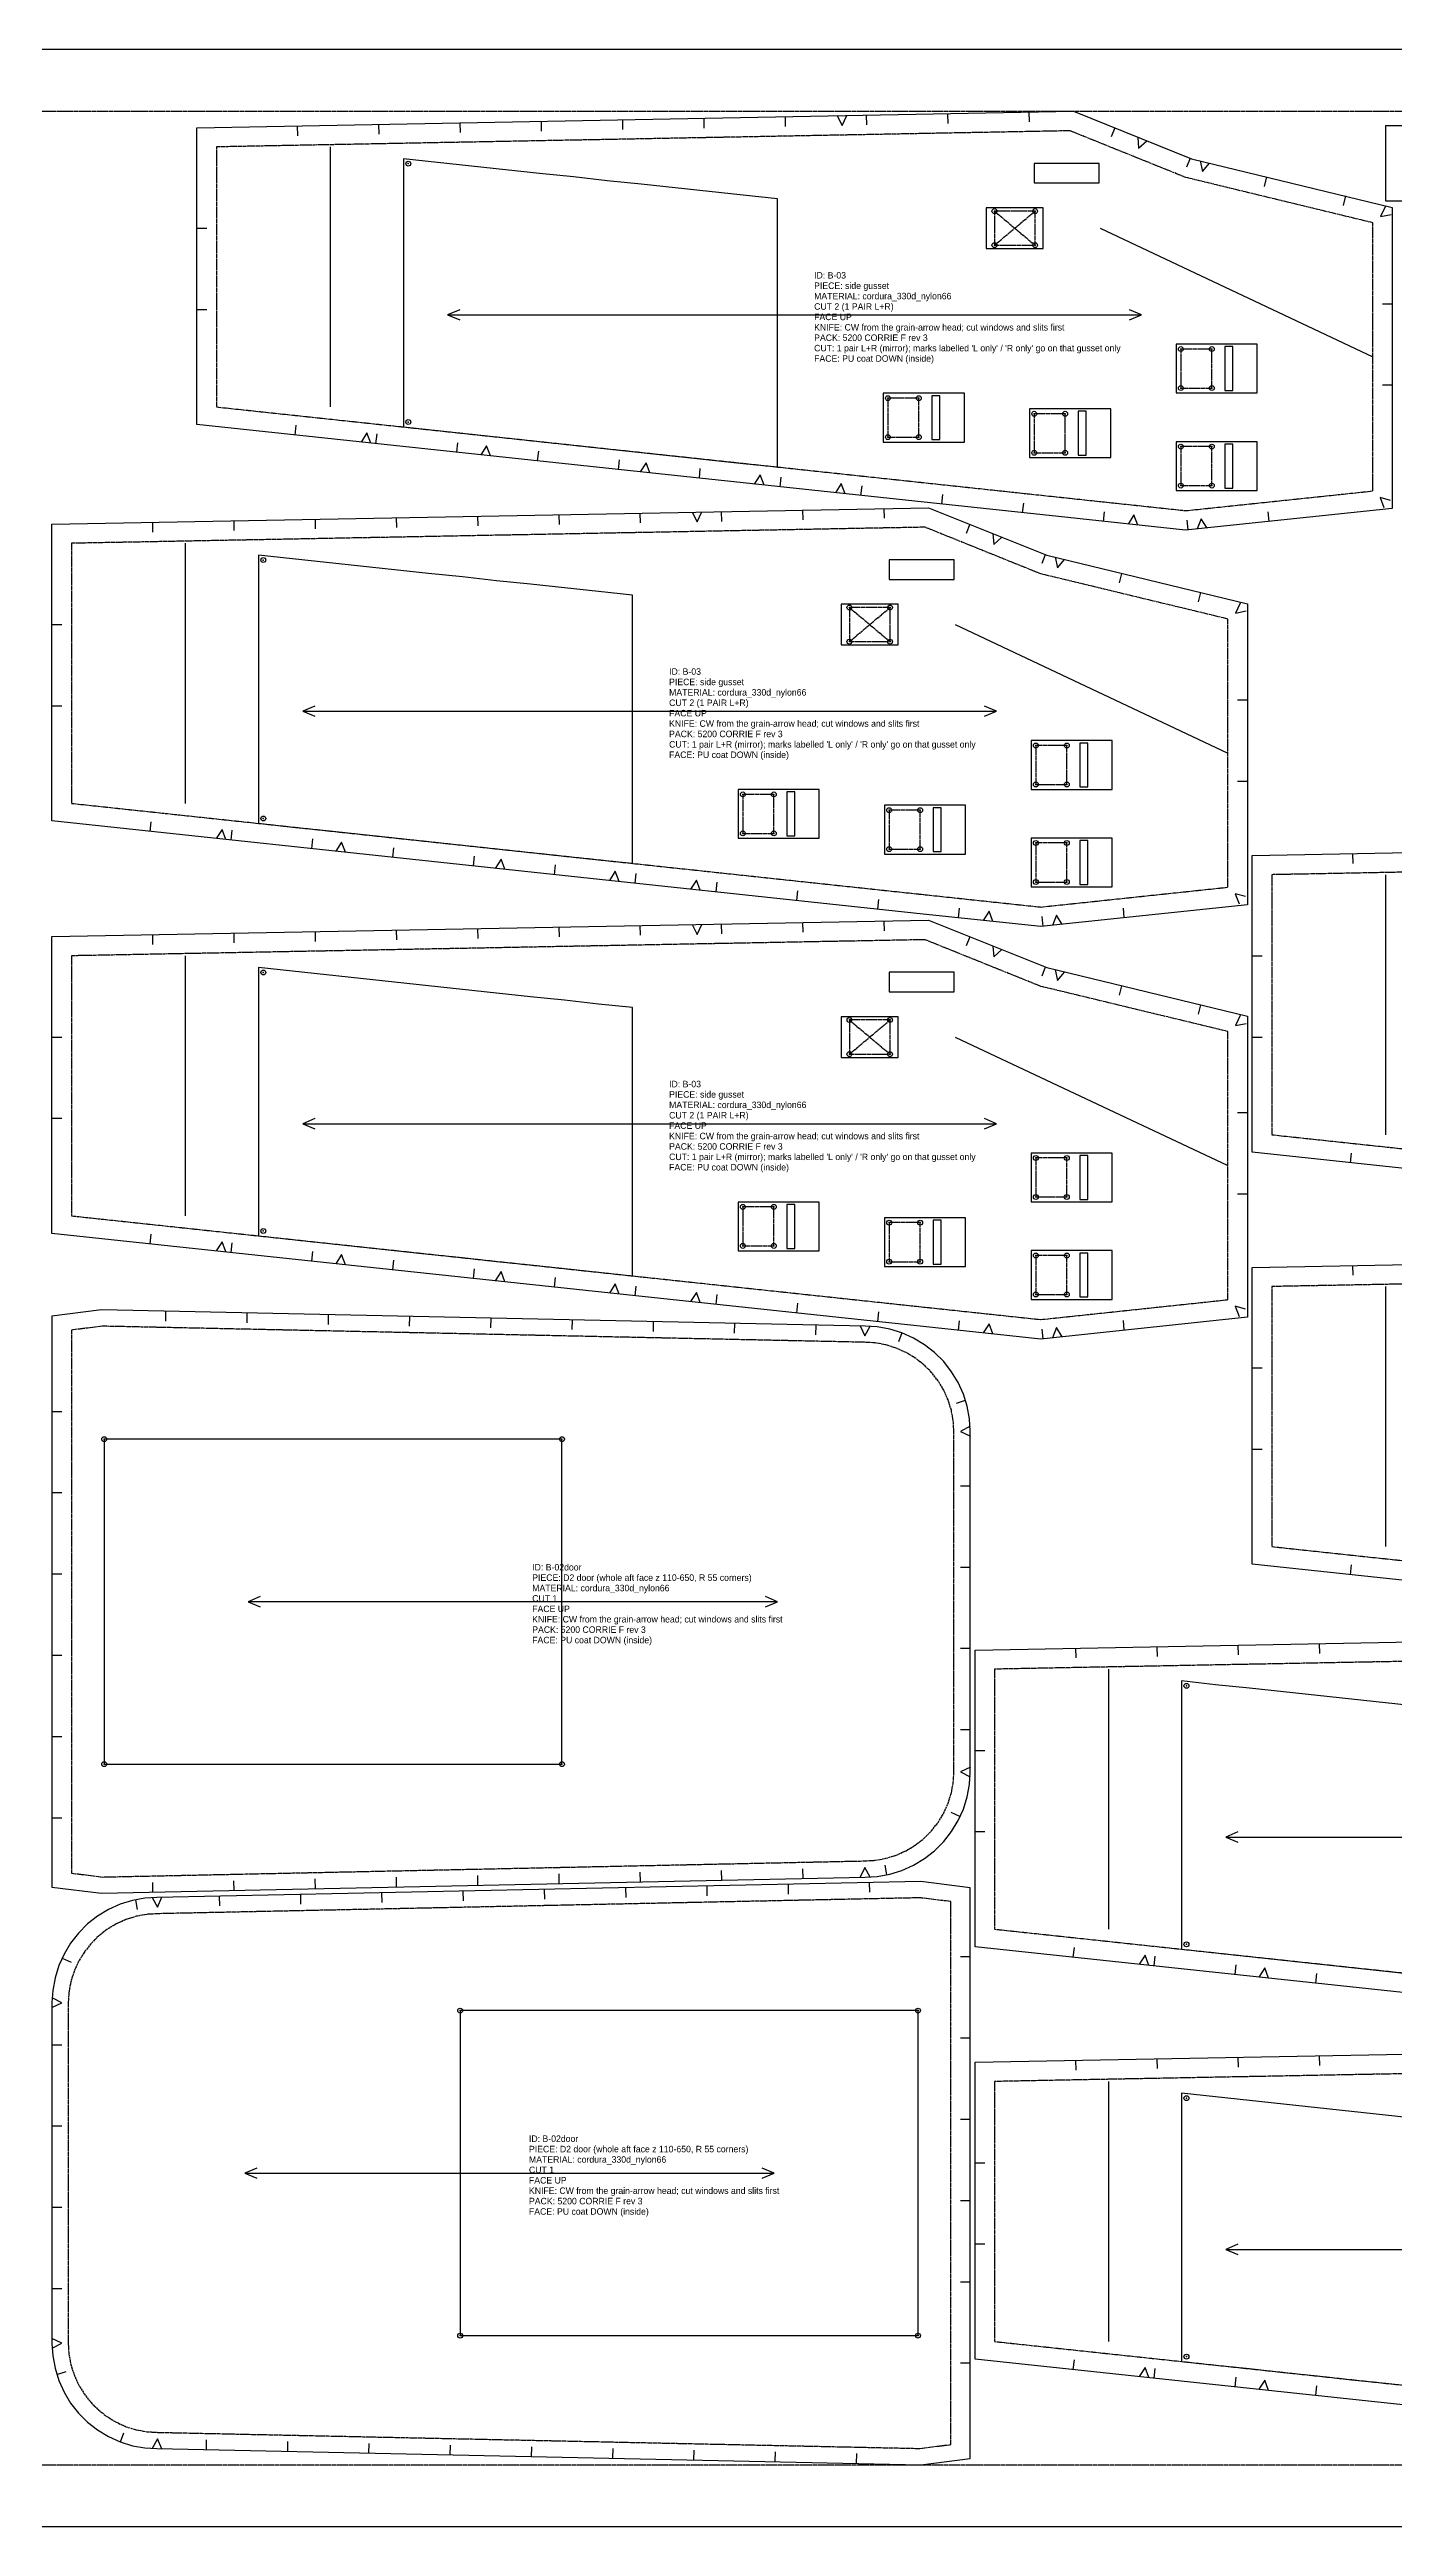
# Model space of a CAD drawing. Header units: millimetres. Extents: x 0 to 8058, y -22 to 1524.
# Drawn here: x 1134 to 1961, y 0 to 1524 of the extents above; entities that cross this region are included whole.
import ezdxf

# ---------------------------------------------------------------- set-up
doc = ezdxf.new("R2010")
doc.units = ezdxf.units.MM
doc.linetypes.add('DASHED', pattern=[1.524, 1.27, -0.254])
for name, color, linetype in [('CUT', 7, 'Continuous'), ('DRILL', 4, 'Continuous'), ('GRAIN', 5, 'Continuous'), ('INTERNAL', 6, 'Continuous'), ('NOTCH', 1, 'Continuous'), ('SEW', 3, 'Continuous'), ('TEXT', 2, 'Continuous')]:
    doc.layers.add(name, color=color, linetype=linetype)

msp = doc.modelspace()

# ---------------------------------------------------------------- linework, layer by layer
at = {"layer": 'CUT'}
for points in [[(1224.7, 1475.8), (1763.9, 1486), (1836.5, 1456.8), (1959.9, 1426.9), (1959.9, 1241.6), (1832.8, 1228.2), (1760.4, 1236), (1224.7, 1293.3)], [(2245.2, 1477), (1955.7, 1477), (1955.7, 1431), (2245.2, 1431)], [(1135.5, 1231.9), (1674.7, 1242.1), (1747.4, 1212.9), (1870.8, 1183), (1870.8, 997.8), (1743.7, 984.4), (1671.3, 992.1), (1135.5, 1049.4)], [(1873.8, 1028.1), (2413, 1038.3), (2485.6, 1009), (2609, 979.1), (2609, 793.9), (2482, 780.5), (2409.5, 788.2), (1873.8, 845.5)], [(1135.5, 978.2), (1674.7, 988.3), (1747.4, 959.1), (1870.8, 929.2), (1870.8, 744), (1743.7, 730.6), (1671.3, 738.3), (1135.5, 795.6)], [(1873.8, 774.6), (2413, 784.8), (2485.6, 755.6), (2609, 725.7), (2609, 540.5), (2482, 527), (2409.5, 534.8), (1873.8, 592.1)], [(1135.5, 744.6), (1135.5, 393.4), (1165.9, 389.6), (1635.7, 399.5), (1643.1, 399.9), (1650.9, 401.3), (1658.3, 403.7), (1665.5, 406.9), (1672.2, 411), (1678.4, 415.8), (1684, 421.4), (1688.8, 427.5), (1692.9, 434.3), (1696.1, 441.4), (1698.4, 448.9), (1699.8, 456.6), (1700.3, 464.2), (1700.3, 673.9), (1699.8, 681.4), (1698.4, 689.2), (1696.1, 696.7), (1692.9, 703.8), (1688.8, 710.5), (1684, 716.7), (1678.4, 722.3), (1672.2, 727.1), (1665.5, 731.2), (1658.3, 734.4), (1650.9, 736.7), (1643.1, 738.1), (1635.7, 738.6), (1165.9, 748.5)], [(1703.3, 539.2), (2242.5, 549.4), (2315.2, 520.2), (2438.5, 490.3), (2438.5, 305.1), (2311.5, 291.6), (2239, 299.4), (1703.3, 356.7)], [(1700.3, 41.8), (1700.3, 393), (1669.9, 396.9), (1200.1, 387), (1192.7, 386.5), (1185, 385.1), (1177.5, 382.8), (1170.3, 379.6), (1163.6, 375.5), (1157.4, 370.7), (1151.9, 365.1), (1147, 358.9), (1143, 352.2), (1139.7, 345.1), (1137.4, 337.6), (1136, 329.8), (1135.5, 322.3), (1135.5, 112.6), (1136, 105), (1137.4, 97.3), (1139.7, 89.8), (1143, 82.6), (1147, 75.9), (1151.9, 69.7), (1157.4, 64.2), (1163.6, 59.4), (1170.3, 55.3), (1177.5, 52.1), (1185, 49.7), (1192.7, 48.3), (1200.1, 47.9), (1669.9, 38)], [(1703.3, 285.6), (2242.5, 295.8), (2315.2, 266.5), (2438.5, 236.7), (2438.5, 51.4), (2311.5, 38), (2239, 45.7), (1703.3, 103)]]:
    msp.add_lwpolyline(points, close=True, dxfattribs=at)
at = {"layer": 'CUT', "linetype": 'CONTINUOUS'}
for points in [[(1739.7, 1453.9), (1739.7, 1441.9), (1779.7, 1441.9), (1779.7, 1453.9)], [(1650.5, 1210), (1650.5, 1198), (1690.5, 1198), (1690.5, 1210)], [(1650.5, 956.3), (1650.5, 944.3), (1690.5, 944.3), (1690.5, 956.3)]]:
    msp.add_lwpolyline(points, close=True, dxfattribs=at)
at = {"layer": 'DRILL'}
for centre in [(1354.7, 1453.8), (1715.2, 1424.6), (1740.2, 1424.6), (1715.2, 1403.6), (1740.2, 1403.6), (1829.9, 1339.7), (1848.9, 1339.7), (1649.7, 1309.5), (1668.7, 1309.5), (1829.9, 1315.7), (1848.9, 1315.7), (1354.7, 1294.8), (1739.7, 1299.9), (1758.7, 1299.9), (1649.7, 1285.5), (1668.7, 1285.5), (1829.9, 1279.7), (1848.9, 1279.7), (1739.7, 1275.9), (1758.7, 1275.9), (1829.9, 1255.7), (1848.9, 1255.7), (1265.5, 1209.9), (1626, 1180.7), (1651, 1180.7), (1626, 1159.7), (1651, 1159.7), (1740.7, 1095.8), (1759.7, 1095.8), (1560.5, 1065.7), (1579.5, 1065.7), (1740.7, 1071.8), (1759.7, 1071.8), (1265.5, 1050.9), (1650.5, 1056), (1669.5, 1056), (1560.5, 1041.7), (1579.5, 1041.7), (1740.7, 1035.8), (1759.7, 1035.8), (1650.5, 1032), (1669.5, 1032), (1740.7, 1011.8), (1759.7, 1011.8), (1265.5, 956.1), (1626, 926.9), (1651, 926.9), (1626, 905.9), (1651, 905.9), (1740.7, 842), (1759.7, 842), (1560.5, 811.9), (1579.5, 811.9), (1740.7, 818), (1759.7, 818), (1265.5, 797.1), (1650.5, 802.2), (1669.5, 802.2), (1560.5, 787.9), (1579.5, 787.9), (1650.5, 778.2), (1669.5, 778.2), (1740.7, 782), (1759.7, 782), (1740.7, 758), (1759.7, 758), (1167.6, 669), (1449.2, 669), (1833.3, 517.2), (1167.6, 469), (1449.2, 469), (1833.3, 358.2), (1386.6, 317.4), (1668.2, 317.4), (1833.3, 263.5), (1386.6, 117.4), (1668.2, 117.4), (1833.3, 104.5)]:
    msp.add_circle(centre, 1.5, dxfattribs=at)
for p in [(1354.7, 1453.8), (1715.2, 1424.6), (1740.2, 1424.6), (1715.2, 1403.6), (1740.2, 1403.6), (1829.9, 1339.7), (1848.9, 1339.7), (1829.9, 1315.7), (1848.9, 1315.7), (1649.7, 1309.5), (1668.7, 1309.5), (1739.7, 1299.9), (1758.7, 1299.9), (1354.7, 1294.8), (1649.7, 1285.5), (1668.7, 1285.5), (1739.7, 1275.9), (1758.7, 1275.9), (1829.9, 1279.7), (1848.9, 1279.7), (1829.9, 1255.7), (1848.9, 1255.7), (1265.5, 1209.9), (1626, 1180.7), (1651, 1180.7), (1626, 1159.7), (1651, 1159.7), (1740.7, 1095.8), (1759.7, 1095.8), (1740.7, 1071.8), (1759.7, 1071.8), (1560.5, 1065.7), (1579.5, 1065.7), (1650.5, 1056), (1669.5, 1056), (1265.5, 1050.9), (1560.5, 1041.7), (1579.5, 1041.7), (1650.5, 1032), (1669.5, 1032), (1740.7, 1035.8), (1759.7, 1035.8), (1740.7, 1011.8), (1759.7, 1011.8), (1265.5, 956.1), (1626, 926.9), (1651, 926.9), (1626, 905.9), (1651, 905.9), (1740.7, 842), (1759.7, 842), (1560.5, 811.9), (1579.5, 811.9), (1740.7, 818), (1759.7, 818), (1265.5, 797.1), (1650.5, 802.2), (1669.5, 802.2), (1560.5, 787.9), (1579.5, 787.9), (1650.5, 778.2), (1669.5, 778.2), (1740.7, 782), (1759.7, 782), (1740.7, 758), (1759.7, 758), (1167.6, 669), (1449.2, 669), (1833.3, 517.2), (1167.6, 469), (1449.2, 469), (1833.3, 358.2), (1386.6, 317.4), (1668.2, 317.4), (1833.3, 263.5), (1386.6, 117.4), (1668.2, 117.4), (1833.3, 104.5)]:
    msp.add_point(p, dxfattribs=at)
at = {"layer": 'GRAIN'}
for points in [[(1386.3, 1363.9), (1378.9, 1360.7), (1386.3, 1357.6)], [(1378.9, 1360.7), (1805.6, 1360.7)], [(1798.3, 1357.6), (1805.6, 1360.7), (1798.3, 1363.9)], [(1297.1, 1120), (1289.8, 1116.9), (1297.1, 1113.8)], [(1289.8, 1116.9), (1716.5, 1116.9)], [(1709.1, 1113.8), (1716.5, 1116.9), (1709.1, 1120)], [(1297.1, 866.2), (1289.8, 863.1), (1297.1, 860)], [(1289.8, 863.1), (1716.5, 863.1)], [(1709.1, 860), (1716.5, 863.1), (1709.1, 866.2)], [(1263.5, 572.2), (1256.1, 569), (1263.5, 565.9)], [(1581.7, 569), (1256.1, 569)], [(1574.4, 565.9), (1581.7, 569), (1574.4, 572.2)], [(1864.9, 427.3), (1857.5, 424.2), (1864.9, 421)], [(1857.5, 424.2), (2284.3, 424.2)], [(1261.5, 220.5), (1254.1, 217.4), (1261.5, 214.3)], [(1254.1, 217.4), (1579.7, 217.4)], [(1572.4, 214.3), (1579.7, 217.4), (1572.4, 220.5)], [(1864.9, 173.6), (1857.5, 170.5), (1864.9, 167.4)], [(1857.5, 170.5), (2284.3, 170.5)]]:
    msp.add_lwpolyline(points, dxfattribs=at)
at = {"layer": 'INTERNAL', "linetype": 'CONTINUOUS'}
for points in [[(1306.7, 1464.1), (1306.7, 1304.1)], [(1351.7, 1431.8), (1351.7, 1291.8)], [(1780.2, 1414.1), (1947.9, 1334.9)], [(1217.5, 1220.2), (1217.5, 1060.2)], [(1262.5, 1187.9), (1262.5, 1047.9)], [(1691, 1170.2), (1858.8, 1091.1)], [(1955.8, 1016.3), (1955.8, 856.3)], [(1217.5, 966.4), (1217.5, 806.4)], [(1262.5, 934.1), (1262.5, 794.1)], [(1691, 916.4), (1858.8, 837.3)], [(1955.8, 762.9), (1955.8, 602.9)], [(1785.3, 527.5), (1785.3, 367.5)], [(1830.3, 495.2), (1830.3, 355.2)], [(1785.3, 273.8), (1785.3, 113.8)], [(1830.3, 241.5), (1830.3, 101.5)]]:
    msp.add_lwpolyline(points, dxfattribs=at)
for points in [[(1351.7, 1291.8), (1372.6, 1289.5), (1393.5, 1287.3), (1414.4, 1285), (1435.3, 1282.8), (1456.2, 1280.6), (1477.1, 1278.3), (1498, 1276.1), (1518.9, 1273.9), (1539.8, 1271.6), (1560.7, 1269.4), (1581.7, 1267.2), (1581.7, 1432.2), (1560.7, 1434.4), (1539.8, 1436.6), (1518.9, 1438.9), (1498, 1441.1), (1477.1, 1443.3), (1456.2, 1445.6), (1435.3, 1447.8), (1414.4, 1450), (1393.5, 1452.3), (1372.6, 1454.5), (1351.7, 1456.8)], [(1710.2, 1426.6), (1710.2, 1401.6), (1745.2, 1401.6), (1745.2, 1426.6)], [(1826.9, 1342.7), (1826.9, 1312.7), (1876.9, 1312.7), (1876.9, 1342.7)], [(1856.9, 1341.2), (1856.9, 1314.2), (1861.9, 1314.2), (1861.9, 1341.2)], [(1646.7, 1312.5), (1646.7, 1282.5), (1696.7, 1282.5), (1696.7, 1312.5)], [(1676.7, 1311), (1676.7, 1284), (1681.7, 1284), (1681.7, 1311)], [(1736.7, 1302.9), (1736.7, 1272.9), (1786.7, 1272.9), (1786.7, 1302.9)], [(1766.7, 1301.4), (1766.7, 1274.4), (1771.7, 1274.4), (1771.7, 1301.4)], [(1826.9, 1282.7), (1826.9, 1252.7), (1876.9, 1252.7), (1876.9, 1282.7)], [(1856.9, 1281.2), (1856.9, 1254.2), (1861.9, 1254.2), (1861.9, 1281.2)], [(1262.5, 1047.9), (1283.4, 1045.6), (1304.3, 1043.4), (1325.3, 1041.2), (1346.2, 1038.9), (1367.1, 1036.7), (1388, 1034.5), (1408.9, 1032.2), (1429.8, 1030), (1450.7, 1027.8), (1471.6, 1025.5), (1492.5, 1023.3), (1492.5, 1188.3), (1471.6, 1190.5), (1450.7, 1192.8), (1429.8, 1195), (1408.9, 1197.2), (1388, 1199.5), (1367.1, 1201.7), (1346.2, 1203.9), (1325.3, 1206.2), (1304.3, 1208.4), (1283.4, 1210.6), (1262.5, 1212.9)], [(1621, 1182.7), (1621, 1157.7), (1656, 1157.7), (1656, 1182.7)], [(1737.7, 1098.8), (1737.7, 1068.8), (1787.7, 1068.8), (1787.7, 1098.8)], [(1767.7, 1097.3), (1767.7, 1070.3), (1772.7, 1070.3), (1772.7, 1097.3)], [(1557.5, 1068.7), (1557.5, 1038.7), (1607.5, 1038.7), (1607.5, 1068.7)], [(1587.5, 1067.2), (1587.5, 1040.2), (1592.5, 1040.2), (1592.5, 1067.2)], [(1647.5, 1059), (1647.5, 1029), (1697.5, 1029), (1697.5, 1059)], [(1677.5, 1057.5), (1677.5, 1030.5), (1682.5, 1030.5), (1682.5, 1057.5)], [(1737.7, 1038.8), (1737.7, 1008.8), (1787.7, 1008.8), (1787.7, 1038.8)], [(1767.7, 1037.3), (1767.7, 1010.3), (1772.7, 1010.3), (1772.7, 1037.3)], [(1262.5, 794.1), (1283.4, 791.9), (1304.3, 789.6), (1325.3, 787.4), (1346.2, 785.1), (1367.1, 782.9), (1388, 780.7), (1408.9, 778.4), (1429.8, 776.2), (1450.7, 774), (1471.6, 771.7), (1492.5, 769.5), (1492.5, 934.5), (1471.6, 936.7), (1450.7, 939), (1429.8, 941.2), (1408.9, 943.4), (1388, 945.7), (1367.1, 947.9), (1346.2, 950.1), (1325.3, 952.4), (1304.3, 954.6), (1283.4, 956.9), (1262.5, 959.1)], [(1621, 928.9), (1621, 903.9), (1656, 903.9), (1656, 928.9)], [(1737.7, 845), (1737.7, 815), (1787.7, 815), (1787.7, 845)], [(1767.7, 843.5), (1767.7, 816.5), (1772.7, 816.5), (1772.7, 843.5)], [(1557.5, 814.9), (1557.5, 784.9), (1607.5, 784.9), (1607.5, 814.9)], [(1587.5, 813.4), (1587.5, 786.4), (1592.5, 786.4), (1592.5, 813.4)], [(1647.5, 805.2), (1647.5, 775.2), (1697.5, 775.2), (1697.5, 805.2)], [(1677.5, 803.7), (1677.5, 776.7), (1682.5, 776.7), (1682.5, 803.7)], [(1737.7, 785), (1737.7, 755), (1787.7, 755), (1787.7, 785)], [(1767.7, 783.5), (1767.7, 756.5), (1772.7, 756.5), (1772.7, 783.5)], [(1449.2, 469), (1449.2, 669), (1167.6, 669), (1167.6, 469)], [(1830.3, 355.2), (1851.2, 352.9), (1872.1, 350.7), (1893, 348.5), (1913.9, 346.2), (1934.8, 344), (1955.7, 341.7), (1976.7, 339.5), (1997.6, 337.3), (2018.5, 335), (2039.4, 332.8), (2060.3, 330.6), (2060.3, 495.6), (2039.4, 497.8), (2018.5, 500), (1997.6, 502.3), (1976.7, 504.5), (1955.7, 506.7), (1934.8, 509), (1913.9, 511.2), (1893, 513.5), (1872.1, 515.7), (1851.2, 517.9), (1830.3, 520.2)], [(1386.6, 317.4), (1386.6, 117.4), (1668.2, 117.4), (1668.2, 317.4)], [(1830.3, 101.5), (1851.2, 99.3), (1872.1, 97.1), (1893, 94.8), (1913.9, 92.6), (1934.8, 90.3), (1955.7, 88.1), (1976.7, 85.9), (1997.6, 83.6), (2018.5, 81.4), (2039.4, 79.2), (2060.3, 76.9), (2060.3, 241.9), (2039.4, 244.2), (2018.5, 246.4), (1997.6, 248.6), (1976.7, 250.9), (1955.7, 253.1), (1934.8, 255.3), (1913.9, 257.6), (1893, 259.8), (1872.1, 262.1), (1851.2, 264.3), (1830.3, 266.5)]]:
    msp.add_lwpolyline(points, close=True, dxfattribs=at)
at = {"layer": 'NOTCH'}
for points in [[(1386.4, 1478.9), (1386.5, 1472.9)], [(1436.4, 1479.8), (1436.5, 1473.8)], [(1486.4, 1480.8), (1486.5, 1474.8)], [(1536.4, 1481.7), (1536.5, 1475.7)], [(1586.4, 1482.7), (1586.5, 1476.7)], [(1618.4, 1483.3), (1621.5, 1477.3), (1624.4, 1483.4)], [(1636.4, 1483.6), (1636.5, 1477.6)], [(1686.4, 1484.5), (1686.5, 1478.5)], [(1736.3, 1485.5), (1736.5, 1479.5)], [(1286.4, 1477), (1286.5, 1471)], [(1336.4, 1477.9), (1336.5, 1471.9)], [(1789.2, 1475.8), (1787, 1470.2)], [(1803.4, 1470.1), (1803.9, 1463.4), (1808.9, 1467.9)], [(1835.6, 1457.1), (1833.4, 1451.6)], [(1841.7, 1455.5), (1843.2, 1449), (1847.5, 1454.1)], [(1882.5, 1445.6), (1881.1, 1439.8)], [(1931.1, 1433.9), (1929.7, 1428)], [(1955.5, 1427.2), (1952.6, 1421.2), (1959.2, 1422.5)], [(1224.7, 1414.1), (1230.7, 1414.1)], [(1224.7, 1364.1), (1230.7, 1364.1)], [(1959.9, 1367.4), (1953.9, 1367.4)], [(1959.9, 1317.4), (1953.9, 1317.4)], [(1285.1, 1286.8), (1285.7, 1292.8)], [(1331.6, 1281.8), (1329.2, 1288.1), (1325.6, 1282.5)], [(1334.8, 1281.5), (1335.5, 1287.5)], [(1384.5, 1276.2), (1385.2, 1282.1)], [(1405.2, 1274), (1402.8, 1280.2), (1399.2, 1274.6)], [(1434.2, 1270.9), (1434.9, 1276.8)], [(1484, 1265.5), (1484.6, 1271.5)], [(1503.3, 1263.5), (1500.9, 1269.8), (1497.3, 1264.1)], [(1533.7, 1260.2), (1534.3, 1266.2)], [(1573.5, 1256), (1571.1, 1262.3), (1567.5, 1256.6)], [(1583.4, 1254.9), (1584, 1260.9)], [(1623.4, 1250.6), (1621, 1256.9), (1617.4, 1251.3)], [(1633.1, 1249.6), (1633.8, 1255.6)], [(1682.8, 1244.3), (1683.5, 1250.2)], [(1297.3, 1235), (1297.4, 1229)], [(1347.3, 1235.9), (1347.4, 1229.9)], [(1397.3, 1236.9), (1397.4, 1230.9)], [(1447.2, 1237.8), (1447.4, 1231.8)], [(1497.2, 1238.8), (1497.4, 1232.8)], [(1529.3, 1239.4), (1532.4, 1233.4), (1535.3, 1239.5)], [(1547.2, 1239.7), (1547.3, 1233.7)], [(1597.2, 1240.7), (1597.3, 1234.7)], [(1647.2, 1241.6), (1647.3, 1235.6)], [(1732.5, 1239), (1733.2, 1244.9)], [(1782.3, 1233.6), (1782.9, 1239.6)], [(1803.4, 1231.4), (1801, 1237.7), (1797.4, 1232)], [(1846, 1229.6), (1842.4, 1235.3), (1840, 1229)], [(1884.2, 1233.7), (1883.6, 1239.6)], [(1958.8, 1246.6), (1952.4, 1248.4), (1954.8, 1242.2)], [(1197.3, 1233.1), (1197.4, 1227.1)], [(1247.3, 1234.1), (1247.4, 1228.1)], [(1700.1, 1231.9), (1697.9, 1226.3)], [(1714.2, 1226.2), (1714.8, 1219.5), (1719.8, 1224)], [(1834.3, 1228.4), (1833.8, 1234.4)], [(1746.5, 1213.2), (1744.3, 1207.7)], [(1752.5, 1211.6), (1754, 1205.1), (1758.4, 1210.2)], [(1793.4, 1201.7), (1791.9, 1195.9)], [(1842, 1190), (1840.5, 1184.2)], [(1866.3, 1183.3), (1863.5, 1177.3), (1870.1, 1178.6)], [(1135.5, 1170.2), (1141.5, 1170.2)], [(1135.5, 1120.2), (1141.5, 1120.2)], [(1870.8, 1123.6), (1864.8, 1123.6)], [(1870.8, 1073.6), (1864.8, 1073.6)], [(1196, 1042.9), (1196.6, 1048.9)], [(1242.4, 1038), (1240.1, 1044.2), (1236.5, 1038.6)], [(1245.7, 1037.6), (1246.3, 1043.6)], [(1295.4, 1032.3), (1296, 1038.3)], [(1316, 1030.1), (1313.7, 1036.4), (1310.1, 1030.7)], [(1345.1, 1027), (1345.8, 1032.9)], [(1394.8, 1021.7), (1395.5, 1027.6)], [(1414.1, 1019.6), (1411.8, 1025.9), (1408.2, 1020.2)], [(1444.6, 1016.3), (1445.2, 1022.3)], [(1935.5, 1029.2), (1935.6, 1023.2)], [(1484.3, 1012.1), (1482, 1018.4), (1478.4, 1012.7)], [(1494.3, 1011), (1494.9, 1017)], [(1534.2, 1006.8), (1531.9, 1013), (1528.3, 1007.4)], [(1544, 1005.7), (1544.6, 1011.7)], [(1593.7, 1000.4), (1594.3, 1006.4)], [(1643.4, 995.1), (1644.1, 1001)], [(1693.1, 989.8), (1693.8, 995.7)], [(1714.2, 987.5), (1711.9, 993.8), (1708.3, 988.1)], [(1756.9, 985.7), (1753.3, 991.4), (1750.9, 985.1)], [(1795.1, 989.8), (1794.5, 995.7)], [(1869.7, 1002.8), (1863.2, 1004.6), (1865.7, 998.3)], [(1197.3, 979.3), (1197.4, 973.3)], [(1247.3, 980.3), (1247.4, 974.3)], [(1297.3, 981.2), (1297.4, 975.2)], [(1347.3, 982.2), (1347.4, 976.2)], [(1397.3, 983.1), (1397.4, 977.1)], [(1447.2, 984), (1447.4, 978)], [(1497.2, 985), (1497.4, 979)], [(1529.3, 985.6), (1532.4, 979.6), (1535.3, 985.7)], [(1547.2, 985.9), (1547.3, 979.9)], [(1597.2, 986.9), (1597.3, 980.9)], [(1647.2, 987.8), (1647.3, 981.8)], [(1700.1, 978.1), (1697.9, 972.6)], [(1745.1, 984.5), (1744.6, 990.5)], [(1714.2, 972.4), (1714.8, 965.8), (1719.8, 970.2)], [(1873.8, 966.3), (1879.8, 966.3)], [(1746.5, 959.5), (1744.3, 953.9)], [(1752.5, 957.8), (1754, 951.3), (1758.4, 956.4)], [(1793.4, 948), (1791.9, 942.1)], [(1842, 936.2), (1840.5, 930.4)], [(1135.5, 916.4), (1141.5, 916.4)], [(1866.3, 929.6), (1863.5, 923.5), (1870.1, 924.8)], [(1873.8, 916.3), (1879.8, 916.3)], [(1870.8, 869.8), (1864.8, 869.8)], [(1135.5, 866.4), (1141.5, 866.4)], [(1934.2, 839.1), (1934.8, 845)], [(1870.8, 819.8), (1864.8, 819.8)], [(1196, 789.1), (1196.6, 795.1)], [(1242.4, 784.2), (1240.1, 790.5), (1236.5, 784.8)], [(1245.7, 783.8), (1246.3, 789.8)], [(1295.4, 778.5), (1296, 784.5)], [(1316, 776.3), (1313.7, 782.6), (1310.1, 776.9)], [(1345.1, 773.2), (1345.8, 779.2)], [(1394.8, 767.9), (1395.5, 773.8)], [(1414.1, 765.8), (1411.8, 772.1), (1408.2, 766.4)], [(1444.6, 762.6), (1445.2, 768.5)], [(1484.3, 758.3), (1482, 764.6), (1478.4, 758.9)], [(1494.3, 757.2), (1494.9, 763.2)], [(1935.5, 775.8), (1935.6, 769.8)], [(1205.4, 747.6), (1205.3, 741.6)], [(1534.2, 753), (1531.9, 759.3), (1528.3, 753.6)], [(1544, 751.9), (1544.6, 757.9)], [(1593.7, 746.6), (1594.3, 752.6)], [(1643.4, 741.3), (1644.1, 747.3)], [(1869.7, 749), (1863.2, 750.8), (1865.7, 744.5)], [(1255.4, 746.6), (1255.3, 740.6)], [(1305.4, 745.5), (1305.3, 739.5)], [(1355.4, 744.5), (1355.3, 738.5)], [(1405.4, 743.4), (1405.3, 737.4)], [(1455.4, 742.4), (1455.2, 736.4)], [(1505.4, 741.3), (1505.2, 735.3)], [(1555.4, 740.3), (1555.2, 734.3)], [(1605.3, 739.2), (1605.2, 733.2)], [(1632.7, 738.7), (1635.5, 732.6), (1638.7, 738.5)], [(1658.2, 734.4), (1656.1, 728.8)], [(1693.1, 736), (1693.8, 741.9)], [(1714.2, 733.7), (1711.9, 740), (1708.3, 734.4)], [(1745.1, 730.7), (1744.6, 736.7)], [(1756.9, 732), (1753.3, 737.6), (1750.9, 731.3)], [(1795.1, 736), (1794.5, 742)], [(1873.8, 712.9), (1879.8, 712.9)], [(1135.5, 686.1), (1141.5, 686.1)], [(1697.3, 692.8), (1691.6, 691)], [(1700.2, 676.9), (1694.3, 673.7), (1700.4, 670.9)], [(1873.8, 662.9), (1879.8, 662.9)], [(1700.3, 640.1), (1694.3, 640.1)], [(1135.5, 636.1), (1141.5, 636.1)], [(1135.5, 586.1), (1141.5, 586.1)], [(1700.3, 590.1), (1694.3, 590.1)], [(1934.2, 585.6), (1934.8, 591.6)], [(1135.5, 536.1), (1141.5, 536.1)], [(1700.3, 540.1), (1694.3, 540.1)], [(1765.1, 540.4), (1765.2, 534.4)], [(1815, 541.3), (1815.2, 535.3)], [(1865, 542.3), (1865.2, 536.3)], [(1915, 543.2), (1915.1, 537.2)], [(1700.3, 490.1), (1694.3, 490.1)], [(1135.5, 486.1), (1141.5, 486.1)], [(1703.3, 477.5), (1709.3, 477.5)], [(1700.4, 467.2), (1694.3, 464.4), (1700.2, 461.2)], [(1135.5, 436.1), (1141.5, 436.1)], [(1694, 436.8), (1688.5, 439.3)], [(1703.3, 427.5), (1709.3, 427.5)], [(1197.6, 390.3), (1197.5, 396.3)], [(1247.6, 391.3), (1247.4, 397.3)], [(1297.6, 392.4), (1297.4, 398.4)], [(1347.5, 393.4), (1347.4, 399.4)], [(1397.5, 394.5), (1397.4, 400.5)], [(1447.5, 395.5), (1447.4, 401.5)], [(1497.5, 396.6), (1497.4, 402.6)], [(1547.5, 397.6), (1547.4, 403.6)], [(1597.5, 398.7), (1597.4, 404.7)], [(1638.7, 399.6), (1635.5, 405.5), (1632.7, 399.4)], [(1649, 401), (1647.9, 406.9)], [(1186.8, 385.5), (1187.9, 379.6)], [(1197.1, 386.9), (1200.4, 381), (1203.1, 387.1)], [(1238.3, 387.8), (1238.5, 381.8)], [(1288.3, 388.8), (1288.4, 382.8)], [(1338.3, 389.9), (1338.4, 383.9)], [(1388.3, 390.9), (1388.4, 384.9)], [(1438.3, 392), (1438.4, 386)], [(1488.3, 393), (1488.4, 387)], [(1538.3, 394.1), (1538.4, 388.1)], [(1588.3, 395.1), (1588.4, 389.1)], [(1638.2, 396.2), (1638.4, 390.2)], [(1763.7, 350.2), (1764.4, 356.2)], [(1810.2, 345.2), (1807.9, 351.5), (1804.2, 345.9)], [(1813.5, 344.9), (1814.1, 350.9)], [(1141.8, 349.6), (1147.3, 347.2)], [(1700.3, 350.4), (1694.3, 350.4)], [(1863.2, 339.6), (1863.8, 345.5)], [(1883.8, 337.4), (1881.5, 343.7), (1877.8, 338)], [(1912.9, 334.3), (1913.5, 340.2)], [(1135.4, 319.3), (1141.5, 322.1), (1135.6, 325.3)], [(1135.5, 296.4), (1141.5, 296.4)], [(1700.3, 300.4), (1694.3, 300.4)], [(1915, 289.6), (1915.1, 283.6)], [(1765.1, 286.8), (1765.2, 280.8)], [(1815, 287.7), (1815.2, 281.7)], [(1865, 288.6), (1865.2, 282.6)], [(1135.5, 246.4), (1141.5, 246.4)], [(1700.3, 250.4), (1694.3, 250.4)], [(1703.3, 223.8), (1709.3, 223.8)], [(1700.3, 200.4), (1694.3, 200.4)], [(1135.5, 196.4), (1141.5, 196.4)], [(1703.3, 173.8), (1709.3, 173.8)], [(1135.5, 146.4), (1141.5, 146.4)], [(1700.3, 150.4), (1694.3, 150.4)], [(1135.6, 109.6), (1141.5, 112.7), (1135.4, 115.6)], [(1138.5, 93.6), (1144.3, 95.4)], [(1700.3, 100.4), (1694.3, 100.4)], [(1763.7, 96.6), (1764.4, 102.5)], [(1810.2, 91.6), (1807.9, 97.9), (1804.2, 92.2)], [(1813.5, 91.3), (1814.1, 97.2)], [(1863.2, 85.9), (1863.8, 91.9)], [(1883.8, 83.7), (1881.5, 90), (1877.8, 84.4)], [(1912.9, 80.6), (1913.5, 86.6)], [(1177.7, 52), (1179.7, 57.7)], [(1203.1, 47.7), (1200.4, 53.9), (1197.1, 48)], [(1230.5, 47.2), (1230.6, 53.2)], [(1280.5, 46.2), (1280.6, 52.2)], [(1330.5, 45.1), (1330.6, 51.1)], [(1380.4, 44.1), (1380.6, 50.1)], [(1430.4, 43), (1430.6, 49)], [(1480.4, 42), (1480.6, 48)], [(1530.4, 40.9), (1530.5, 46.9)], [(1580.4, 39.9), (1580.5, 45.9)], [(1630.4, 38.8), (1630.5, 44.8)]]:
    msp.add_lwpolyline(points, dxfattribs=at)
at = {"layer": 'SEW', "linetype": 'DASHED'}
for points in [[(1236.7, 1464.1), (1236.7, 1304.1), (1761.7, 1247.9), (1832.9, 1240.3), (1947.9, 1252.4), (1947.9, 1417.4), (1832.9, 1445.3), (1761.7, 1474)], [(1715.2, 1424.6), (1715.2, 1403.6), (1740.2, 1403.6), (1740.2, 1424.6)], [(1829.9, 1339.7), (1829.9, 1315.7), (1848.9, 1315.7), (1848.9, 1339.7)], [(1649.7, 1309.5), (1649.7, 1285.5), (1668.7, 1285.5), (1668.7, 1309.5)], [(1739.7, 1299.9), (1739.7, 1275.9), (1758.7, 1275.9), (1758.7, 1299.9)], [(1829.9, 1279.7), (1829.9, 1255.7), (1848.9, 1255.7), (1848.9, 1279.7)], [(1147.5, 1220.2), (1147.5, 1060.2), (1672.5, 1004), (1743.7, 996.4), (1858.8, 1008.6), (1858.8, 1173.6), (1743.7, 1201.4), (1672.5, 1230.1)], [(1626, 1180.7), (1626, 1159.7), (1651, 1159.7), (1651, 1180.7)], [(1740.7, 1095.8), (1740.7, 1071.8), (1759.7, 1071.8), (1759.7, 1095.8)], [(1560.5, 1065.7), (1560.5, 1041.7), (1579.5, 1041.7), (1579.5, 1065.7)], [(1650.5, 1056), (1650.5, 1032), (1669.5, 1032), (1669.5, 1056)], [(1740.7, 1035.8), (1740.7, 1011.8), (1759.7, 1011.8), (1759.7, 1035.8)], [(1885.8, 1016.3), (1885.8, 856.3), (2410.8, 800.2), (2482, 792.6), (2597, 804.7), (2597, 969.7), (2482, 997.6), (2410.8, 1026.2)], [(1147.5, 966.4), (1147.5, 806.4), (1672.5, 750.2), (1743.7, 742.6), (1858.8, 754.8), (1858.8, 919.8), (1743.7, 947.6), (1672.5, 976.3)], [(1626, 926.9), (1626, 905.9), (1651, 905.9), (1651, 926.9)], [(1740.7, 842), (1740.7, 818), (1759.7, 818), (1759.7, 842)], [(1560.5, 811.9), (1560.5, 787.9), (1579.5, 787.9), (1579.5, 811.9)], [(1650.5, 802.2), (1650.5, 778.2), (1669.5, 778.2), (1669.5, 802.2)], [(1740.7, 782), (1740.7, 758), (1759.7, 758), (1759.7, 782)], [(1885.8, 762.9), (1885.8, 602.9), (2410.8, 546.7), (2482, 539.1), (2597, 551.3), (2597, 716.3), (2482, 744.1), (2410.8, 772.8)], [(1147.5, 402), (1166.4, 399.6), (1635.3, 409.5), (1641.9, 409.9), (1648.5, 411.1), (1654.8, 413), (1660.9, 415.8), (1666.5, 419.2), (1671.8, 423.3), (1676.5, 428), (1680.6, 433.2), (1684, 438.9), (1686.7, 445), (1688.7, 451.3), (1689.9, 457.8), (1690.3, 464.5), (1690.3, 673.6), (1689.9, 680.2), (1688.7, 686.8), (1686.7, 693.1), (1684, 699.2), (1680.6, 704.8), (1676.5, 710.1), (1671.8, 714.8), (1666.5, 718.9), (1660.9, 722.3), (1654.8, 725), (1648.5, 727), (1641.9, 728.2), (1635.3, 728.6), (1166.4, 738.5), (1147.5, 736.1)], [(1715.3, 527.5), (1715.3, 367.5), (2240.3, 311.3), (2311.5, 303.7), (2426.5, 315.9), (2426.5, 480.9), (2311.5, 508.7), (2240.3, 537.4)], [(1688.3, 384.5), (1669.4, 386.8), (1200.5, 377), (1193.9, 376.6), (1187.4, 375.4), (1181, 373.4), (1175, 370.7), (1169.3, 367.3), (1164.1, 363.2), (1159.4, 358.5), (1155.3, 353.2), (1151.8, 347.6), (1149.1, 341.5), (1147.1, 335.2), (1145.9, 328.6), (1145.5, 322), (1145.5, 112.9), (1145.9, 106.2), (1147.1, 99.7), (1149.1, 93.4), (1151.8, 87.3), (1155.3, 81.6), (1159.4, 76.4), (1164.1, 71.7), (1169.3, 67.6), (1175, 64.2), (1181, 61.4), (1187.4, 59.5), (1193.9, 58.3), (1200.5, 57.9), (1669.4, 48), (1688.3, 50.4)], [(1715.3, 273.8), (1715.3, 113.8), (2240.3, 57.7), (2311.5, 50.1), (2426.5, 62.2), (2426.5, 227.2), (2311.5, 255.1), (2240.3, 283.7)]]:
    msp.add_lwpolyline(points, close=True, dxfattribs=at)
for points in [[(1715.2, 1424.6), (1740.2, 1403.6)], [(1715.2, 1403.6), (1740.2, 1424.6)], [(1626, 1180.7), (1651, 1159.7)], [(1626, 1159.7), (1651, 1180.7)], [(1626, 926.9), (1651, 905.9)], [(1626, 905.9), (1651, 926.9)]]:
    msp.add_lwpolyline(points, dxfattribs=at)
at = {"layer": 'TEXT', "linetype": 'DASHED'}
for p, q in [((0, 1486), (7996.3, 1486)), ((0, 38), (7996.3, 38))]:
    msp.add_line(p, q, dxfattribs=at)
at = {"layer": 'TEXT'}
msp.add_lwpolyline([(0, 0), (7996.3, 0), (7996.3, 1524), (0, 1524)], close=True, dxfattribs=at)

# ---------------------------------------------------------------- texts
for s, p in [('ID: B-03', (1604.3, 1383.1)), ('PIECE: side gusset', (1604.3, 1376.7)), ('MATERIAL: cordura_330d_nylon66', (1604.3, 1370.3)), ('CUT 2 (1 PAIR L+R)', (1604.3, 1363.9)), ('FACE UP', (1604.3, 1357.5)), ("CUT: 1 pair L+R (mirror); marks labelled 'L only' / 'R only' go on that gusset only", (1604.3, 1338.3)), ('KNIFE: CW from the grain-arrow head; cut windows and slits first', (1604.3, 1351.1)), ('PACK: 5200 CORRIE F rev 3', (1604.3, 1344.7)), ('FACE: PU coat DOWN (inside)', (1604.3, 1331.9)), ('ID: B-03', (1515.1, 1139.3)), ('PIECE: side gusset', (1515.1, 1132.9)), ('MATERIAL: cordura_330d_nylon66', (1515.1, 1126.5)), ('CUT 2 (1 PAIR L+R)', (1515.1, 1120.1)), ('FACE UP', (1515.1, 1113.7)), ("CUT: 1 pair L+R (mirror); marks labelled 'L only' / 'R only' go on that gusset only", (1515.1, 1094.5)), ('KNIFE: CW from the grain-arrow head; cut windows and slits first', (1515.1, 1107.3)), ('PACK: 5200 CORRIE F rev 3', (1515.1, 1100.9)), ('FACE: PU coat DOWN (inside)', (1515.1, 1088.1)), ('ID: B-03', (1515.1, 885.5)), ('CUT 2 (1 PAIR L+R)', (1515.1, 866.3)), ('PIECE: side gusset', (1515.1, 879.1)), ('MATERIAL: cordura_330d_nylon66', (1515.1, 872.7)), ('FACE UP', (1515.1, 859.9)), ('KNIFE: CW from the grain-arrow head; cut windows and slits first', (1515.1, 853.5)), ("CUT: 1 pair L+R (mirror); marks labelled 'L only' / 'R only' go on that gusset only", (1515.1, 840.7)), ('PACK: 5200 CORRIE F rev 3', (1515.1, 847.1)), ('FACE: PU coat DOWN (inside)', (1515.1, 834.3)), ('PIECE: D2 door (whole aft face z 110-650, R 55 corners)', (1430.9, 581.8)), ('MATERIAL: cordura_330d_nylon66', (1430.9, 575.4)), ('ID: B-02door', (1430.9, 588.2)), ('CUT 1', (1430.9, 569)), ('FACE UP', (1430.9, 562.6)), ('KNIFE: CW from the grain-arrow head; cut windows and slits first', (1430.9, 556.2)), ('PACK: 5200 CORRIE F rev 3', (1430.9, 549.8)), ('FACE: PU coat DOWN (inside)', (1430.9, 543.4)), ('PIECE: D2 door (whole aft face z 110-650, R 55 corners)', (1428.9, 230.2)), ('ID: B-02door', (1428.9, 236.6)), ('CUT 1', (1428.9, 217.4)), ('MATERIAL: cordura_330d_nylon66', (1428.9, 223.8)), ('FACE UP', (1428.9, 211)), ('KNIFE: CW from the grain-arrow head; cut windows and slits first', (1428.9, 204.6)), ('PACK: 5200 CORRIE F rev 3', (1428.9, 198.2)), ('FACE: PU coat DOWN (inside)', (1428.9, 191.8))]:
    msp.add_text(s, height=4, dxfattribs=at).set_placement(p)

doc.saveas('drawing.dxf')
